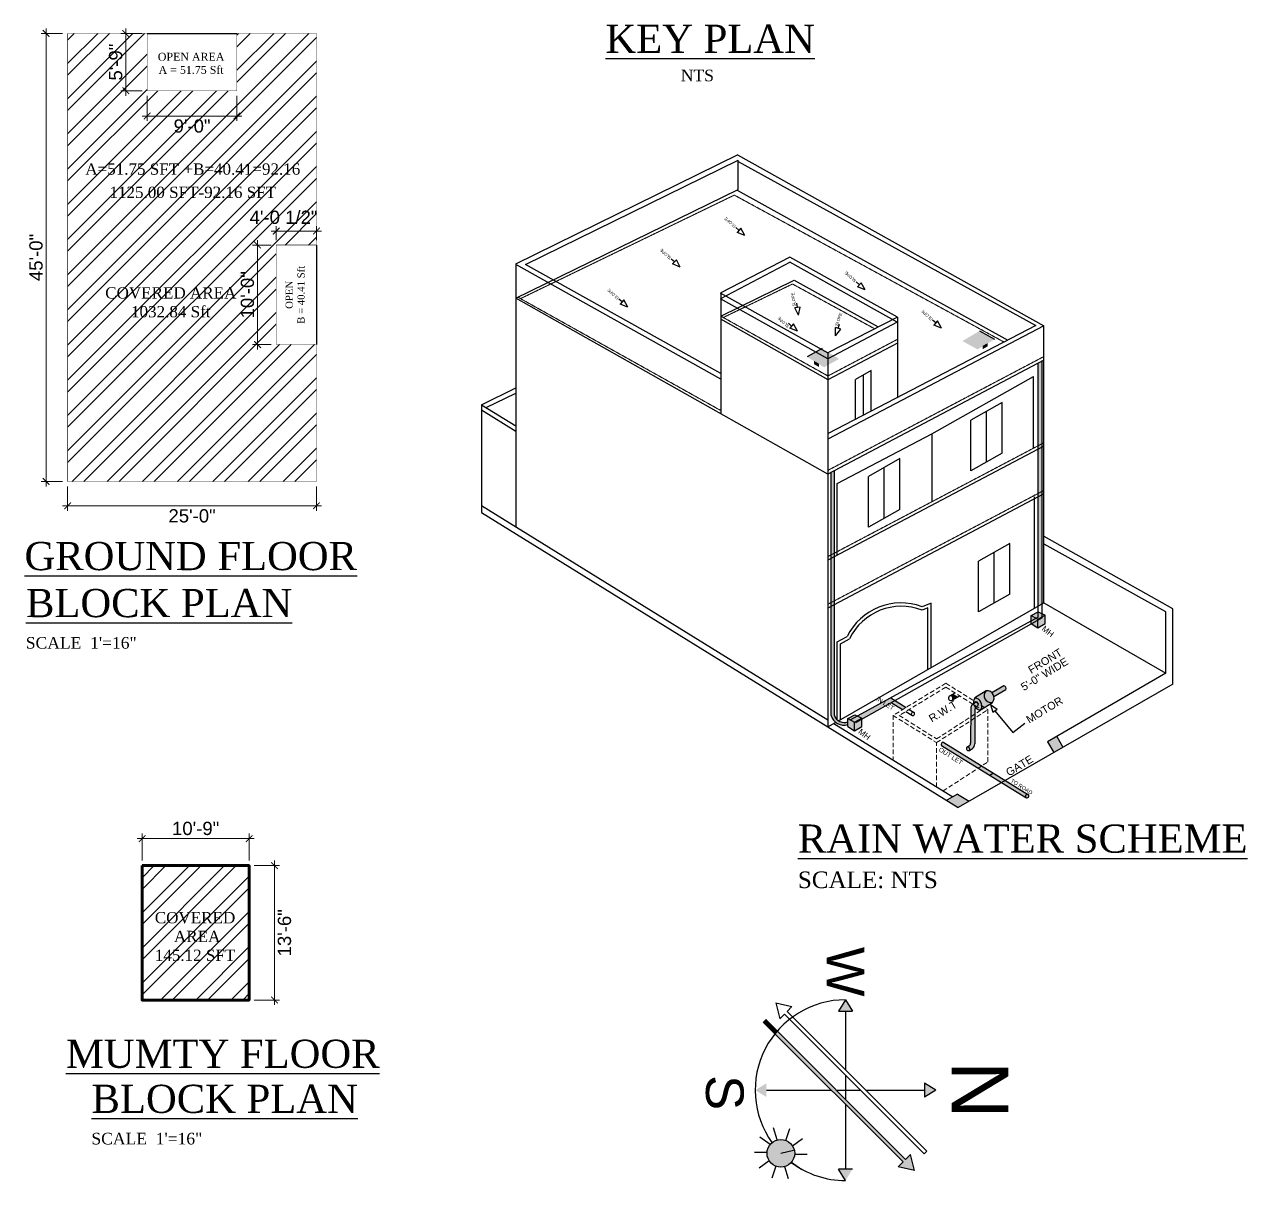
# Model space of a CAD drawing. Header units: inches. Extents: x 15 to 1853, y 20 to 1916.
# Drawn here: x 1116 to 1853, y 682 to 1379 of the extents above; entities that cross this region are included whole.
import ezdxf

# ---------------------------------------------------------------- set-up
doc = ezdxf.new("R2010")
doc.units = ezdxf.units.IN
doc.header["$MEASUREMENT"] = 0
doc.linetypes.add('DASHED2', pattern=[0.375, 0.25, -0.125])
doc.layers.get('DEFPOINTS').update_dxf_attribs({"lineweight": 20})
for name, color, linetype, lineweight in [('DIAMENSION', 6, 'Continuous', 15), ('DOTED..', 2, 'Continuous', 5), ('TEXT', 7, 'Continuous', 25), ('WALL', 1, 'Continuous', 0), ('WALLS', 1, 'Continuous', 60)]:
    doc.layers.add(name, color=color, linetype=linetype, lineweight=lineweight)
doc.layers.add('HACH', color=5, linetype='Continuous')
doc.styles.get("Standard").update_dxf_attribs({"font": 'arial.ttf'})
doc.styles.add('STYLE2', font='arial.ttf', dxfattribs={"height": 8})
doc.styles.add('STYLE5', font='romantic.ttf')
doc.styles.add('YASIR', font='arial.ttf', dxfattribs={"height": 9})
doc.dimstyles.new('Standard$0', dxfattribs={"dimtxt": 10, "dimasz": 9, "dimexe": 6, "dimexo": 6, "dimgap": 3, "dimtad": 0, "dimtih": 1, "dimtoh": 1, "dimdec": 3, "dimlfac": -1, "dimzin": 1, "dimdsep": 46, "dimlunit": 4, "dimtxsty": 'Standard', "dimcen": 0.5, "dimdle": 5, "dimclrd": 256, "dimclre": 256, "dimclrt": 256, "dimadec": 1, "dimazin": 0, "dimtm": 1e-09, "dimtfac": 1, "dimtdec": 3, "dimtofl": 0, "dimtmove": 0, "dimatfit": 3, "dimfxl": 1, "dimfrac": 2, "dimtolj": 1, "dimtzin": 0, "dimlwd": -1, "dimlwe": -1, "dimarcsym": 0})

# ---------------------------------------------------------------- blocks, each defined once
blk = doc.blocks.new('_ARCHTICK')
at = {"color": 0, "linetype": 'ByBlock', "const_width": 0.15}
blk.add_lwpolyline([(-0.5, -0.5), (0.5, 0.5)], dxfattribs=at)
blk = doc.blocks.new('*D125')
at = {"layer": 'DEFPOINTS', "color": 0, "linetype": 'Continuous', "transparency": 16777216}
for p in [(1251.07, 872.03), (1266.3, 872.03), (1251.07, 791.03)]:
    blk.add_point(p, dxfattribs=at)
at = {"layer": 'DIAMENSION', "color": 6, "linetype": 'Continuous', "transparency": 16777216}
for p, q in [((1254.07, 872.03), (1269.3, 872.03)), ((1266.3, 788.03), (1266.3, 875.03)), ((1254.07, 791.03), (1269.3, 791.03))]:
    blk.add_line(p, q, dxfattribs=at)
at = {"layer": 'DIAMENSION', "color": 6, "linetype": 'Continuous', "transparency": 16777216, "xscale": 4, "yscale": 4, "zscale": 4}
for p, rotation in [((1266.3, 872.03), 90), ((1266.3, 791.03), 270)]:
    blk.add_blockref('_ARCHTICK', p, dxfattribs=dict(at, rotation=rotation))
at = {"layer": 'DIAMENSION', "color": 6, "linetype": 'Continuous', "transparency": 16777216, "insert": (1272.38, 831.53), "char_height": 8, "attachment_point": 5, "rotation": 90, "style": 'STYLE2'}
blk.add_mtext('\\A1;13\'-6"', dxfattribs=at)
blk = doc.blocks.new('*D126')
at = {"layer": 'DEFPOINTS', "color": 0, "linetype": 'Continuous', "transparency": 16777216}
for p in [(1251.07, 888.31), (1186.57, 872.03), (1251.07, 872.03)]:
    blk.add_point(p, dxfattribs=at)
at = {"layer": 'DIAMENSION', "color": 6, "linetype": 'Continuous', "transparency": 16777216}
for p, q in [((1183.57, 888.31), (1254.07, 888.31)), ((1186.57, 875.03), (1186.57, 891.31)), ((1251.07, 875.03), (1251.07, 891.31))]:
    blk.add_line(p, q, dxfattribs=at)
at = {"layer": 'DIAMENSION', "color": 6, "linetype": 'Continuous', "transparency": 16777216, "xscale": 4, "yscale": 4, "zscale": 4, "rotation": 180}
blk.add_blockref('_ARCHTICK', (1186.57, 888.31), dxfattribs=at)
at = {"layer": 'DIAMENSION', "color": 6, "linetype": 'Continuous', "transparency": 16777216, "xscale": 4, "yscale": 4, "zscale": 4}
blk.add_blockref('_ARCHTICK', (1251.07, 888.31), dxfattribs=at)
at = {"layer": 'DIAMENSION', "color": 6, "linetype": 'Continuous', "transparency": 16777216, "insert": (1218.82, 894.4), "char_height": 8, "attachment_point": 5, "style": 'STYLE2'}
blk.add_mtext('\\A1;10\'-9"', dxfattribs=at)
blk = doc.blocks.new('*D80')
at = {"layer": 'DEFPOINTS', "color": 0, "linetype": 'Continuous', "transparency": 16777216}
for p in [(1176.71, 1373.6), (1189.66, 1373.6), (1189.66, 1339.1)]:
    blk.add_point(p, dxfattribs=at)
at = {"layer": 'DIAMENSION', "color": 6, "linetype": 'Continuous', "transparency": 16777216}
for p, q in [((1186.66, 1373.6), (1173.71, 1373.6)), ((1176.71, 1336.1), (1176.71, 1376.6)), ((1186.66, 1339.1), (1173.71, 1339.1))]:
    blk.add_line(p, q, dxfattribs=at)
at = {"layer": 'DIAMENSION', "color": 6, "linetype": 'Continuous', "transparency": 16777216, "xscale": 4, "yscale": 4, "zscale": 4}
for p, rotation in [((1176.71, 1373.6), 90), ((1176.71, 1339.1), 270)]:
    blk.add_blockref('_ARCHTICK', p, dxfattribs=dict(at, rotation=rotation))
at = {"layer": 'DIAMENSION', "color": 6, "linetype": 'Continuous', "transparency": 16777216, "insert": (1170.63, 1356.35), "char_height": 8, "attachment_point": 5, "rotation": 90, "style": 'STYLE2'}
blk.add_mtext('\\A1;5\'-9"', dxfattribs=at)
blk = doc.blocks.new('*D81')
at = {"layer": 'DEFPOINTS', "color": 0, "linetype": 'Continuous', "transparency": 16777216}
for p in [(1189.66, 1339.1), (1243.66, 1339.1), (1243.66, 1323.86)]:
    blk.add_point(p, dxfattribs=at)
at = {"layer": 'DIAMENSION', "color": 6, "linetype": 'Continuous', "transparency": 16777216}
for p, q in [((1189.66, 1336.1), (1189.66, 1320.86)), ((1243.66, 1336.1), (1243.66, 1320.86)), ((1186.66, 1323.86), (1246.66, 1323.86))]:
    blk.add_line(p, q, dxfattribs=at)
at = {"layer": 'DIAMENSION', "color": 6, "linetype": 'Continuous', "transparency": 16777216, "xscale": 4, "yscale": 4, "zscale": 4, "rotation": 180}
blk.add_blockref('_ARCHTICK', (1189.66, 1323.86), dxfattribs=at)
at = {"layer": 'DIAMENSION', "color": 6, "linetype": 'Continuous', "transparency": 16777216, "xscale": 4, "yscale": 4, "zscale": 4}
blk.add_blockref('_ARCHTICK', (1243.66, 1323.86), dxfattribs=at)
at = {"layer": 'DIAMENSION', "color": 6, "linetype": 'Continuous', "transparency": 16777216, "insert": (1216.66, 1317.78), "char_height": 8, "attachment_point": 5, "style": 'STYLE2'}
blk.add_mtext('\\A1;9\'-0"', dxfattribs=at)
blk = doc.blocks.new('*D82')
at = {"layer": 'DEFPOINTS', "color": 0, "linetype": 'Continuous', "transparency": 16777216}
for p in [(1141.66, 1373.6), (1128.7, 1103.6), (1141.66, 1103.6)]:
    blk.add_point(p, dxfattribs=at)
at = {"layer": 'DIAMENSION', "color": 6, "linetype": 'Continuous', "transparency": 16777216}
for p, q in [((1138.66, 1373.6), (1125.7, 1373.6)), ((1128.7, 1376.6), (1128.7, 1100.6)), ((1138.66, 1103.6), (1125.7, 1103.6))]:
    blk.add_line(p, q, dxfattribs=at)
at = {"layer": 'DIAMENSION', "color": 6, "linetype": 'Continuous', "transparency": 16777216, "xscale": 4, "yscale": 4, "zscale": 4}
for p, rotation in [((1128.7, 1373.6), 90), ((1128.7, 1103.6), 270)]:
    blk.add_blockref('_ARCHTICK', p, dxfattribs=dict(at, rotation=rotation))
at = {"layer": 'DIAMENSION', "color": 6, "linetype": 'Continuous', "transparency": 16777216, "insert": (1122.62, 1238.6), "char_height": 8, "attachment_point": 5, "rotation": 90, "style": 'STYLE2'}
blk.add_mtext('\\A1;45\'-0"', dxfattribs=at)
blk = doc.blocks.new('*D83')
at = {"layer": 'DEFPOINTS', "color": 0, "linetype": 'Continuous', "transparency": 16777216}
for p in [(1141.66, 1103.6), (1291.66, 1103.6), (1291.66, 1088.92)]:
    blk.add_point(p, dxfattribs=at)
at = {"layer": 'DIAMENSION', "color": 6, "linetype": 'Continuous', "transparency": 16777216}
for p, q in [((1141.66, 1100.6), (1141.66, 1085.92)), ((1291.66, 1100.6), (1291.66, 1085.92)), ((1138.66, 1088.92), (1294.66, 1088.92))]:
    blk.add_line(p, q, dxfattribs=at)
at = {"layer": 'DIAMENSION', "color": 6, "linetype": 'Continuous', "transparency": 16777216, "xscale": 4, "yscale": 4, "zscale": 4, "rotation": 180}
blk.add_blockref('_ARCHTICK', (1141.66, 1088.92), dxfattribs=at)
at = {"layer": 'DIAMENSION', "color": 6, "linetype": 'Continuous', "transparency": 16777216, "xscale": 4, "yscale": 4, "zscale": 4}
blk.add_blockref('_ARCHTICK', (1291.66, 1088.92), dxfattribs=at)
at = {"layer": 'DIAMENSION', "color": 6, "linetype": 'Continuous', "transparency": 16777216, "insert": (1216.66, 1082.83), "char_height": 8, "attachment_point": 5, "style": 'STYLE2'}
blk.add_mtext('\\A1;25\'-0"', dxfattribs=at)
blk = doc.blocks.new('*D84')
at = {"layer": 'DEFPOINTS', "color": 0, "linetype": 'Continuous', "transparency": 16777216}
for p in [(1291.66, 1254.53), (1267.41, 1246.1), (1291.66, 1246.1)]:
    blk.add_point(p, dxfattribs=at)
at = {"layer": 'DIAMENSION', "color": 6, "linetype": 'Continuous', "transparency": 16777216}
for p, q in [((1264.41, 1254.53), (1294.66, 1254.53)), ((1267.41, 1249.1), (1267.41, 1257.53)), ((1291.66, 1249.1), (1291.66, 1257.53))]:
    blk.add_line(p, q, dxfattribs=at)
at = {"layer": 'DIAMENSION', "color": 6, "linetype": 'Continuous', "transparency": 16777216, "xscale": 4, "yscale": 4, "zscale": 4, "rotation": 180}
blk.add_blockref('_ARCHTICK', (1267.41, 1254.53), dxfattribs=at)
at = {"layer": 'DIAMENSION', "color": 6, "linetype": 'Continuous', "transparency": 16777216, "xscale": 4, "yscale": 4, "zscale": 4}
blk.add_blockref('_ARCHTICK', (1291.66, 1254.53), dxfattribs=at)
at = {"layer": 'DIAMENSION', "color": 6, "linetype": 'Continuous', "transparency": 16777216, "insert": (1271.8, 1262.76), "char_height": 8, "attachment_point": 5, "style": 'STYLE2'}
blk.add_mtext('\\A1;4\'-0 1/2"', dxfattribs=at)
blk = doc.blocks.new('*D85')
at = {"layer": 'DEFPOINTS', "color": 0, "linetype": 'Continuous', "transparency": 16777216}
for p in [(1267.41, 1246.1), (1256.14, 1186.1), (1267.41, 1186.1)]:
    blk.add_point(p, dxfattribs=at)
at = {"layer": 'DIAMENSION', "color": 6, "linetype": 'Continuous', "transparency": 16777216}
for p, q in [((1264.41, 1246.1), (1253.14, 1246.1)), ((1256.14, 1249.1), (1256.14, 1183.1)), ((1264.41, 1186.1), (1253.14, 1186.1))]:
    blk.add_line(p, q, dxfattribs=at)
at = {"layer": 'DIAMENSION', "color": 6, "linetype": 'Continuous', "transparency": 16777216, "xscale": 4, "yscale": 4, "zscale": 4}
for p, rotation in [((1256.14, 1246.1), 90), ((1256.14, 1186.1), 270)]:
    blk.add_blockref('_ARCHTICK', p, dxfattribs=dict(at, rotation=rotation))
at = {"layer": 'DIAMENSION', "color": 6, "linetype": 'Continuous', "transparency": 16777216, "insert": (1250.05, 1216.1), "char_height": 8, "attachment_point": 5, "rotation": 90, "style": 'STYLE2'}
blk.add_mtext('\\A1;10\'-0"', dxfattribs=at)

msp = doc.modelspace()

# ---------------------------------------------------------------- hatches: boundary and pattern name
at = {"layer": 'HACH', "linetype": 'Continuous'}
h = msp.add_hatch(dxfattribs=at)
h.set_pattern_fill('ANSI32', color=256, scale=40)
h.set_pattern_definition([(45, (-53986.116, -8185.132), (-10.6066017, 10.6066017), []), (45, (-53979.045, -8185.132), (-10.6066017, 10.6066017), [])])
h.paths.add_polyline_path([(1267.41268, 1246.095055), (1291.66268, 1246.095055), (1291.66268, 1373.595055), (1243.66268, 1373.595055), (1243.66268, 1339.095055), (1189.66268, 1339.095055), (1189.66268, 1373.595055), (1141.66268, 1373.595055), (1141.66268, 1103.595055), (1291.66268, 1103.595055), (1291.66268, 1186.095055), (1267.41268, 1186.095055)])
at = {"layer": 'HACH', "lineweight": -2}
h = msp.add_hatch(color=7, dxfattribs=at)
h.dxf.hatch_style = 1
h.paths.add_polyline_path([(1681.011595, 1188.17896), (1691.28942, 1194.364493), (1700.401682, 1189.344343), (1690.123858, 1183.158809)])
h = msp.add_hatch(color=7, dxfattribs=at)
h.dxf.hatch_style = 1
h.paths.add_polyline_path([(1693.283977, 1185.371166), (1696.266855, 1187.037464), (1696.266855, 1185.062816), (1693.283977, 1183.379433)])
h = msp.add_hatch(color=7, dxfattribs=at)
h.dxf.hatch_style = 1
h.paths.add_polyline_path([(1606.71252, 1177.444653), (1596.434695, 1183.630187), (1587.322432, 1178.610036), (1597.600257, 1172.424503)])
h = msp.add_hatch(color=7, dxfattribs=at)
h.dxf.hatch_style = 1
h.paths.add_polyline_path([(1594.440137, 1174.63686), (1591.457259, 1176.303158), (1591.457259, 1174.32851), (1594.440137, 1172.645126)])
for points in [[(1729.088805, 1176.181563), (1726.568709, 1174.85118), (1726.568709, 1028.342805), (1729.088805, 1029.787709)], [(1601.879693, 1109.026639), (1603.866118, 1110.075292), (1603.866118, 962.458992, 0.4333955762), (1611.948716, 958.722841), (1611.948716, 957.134126, -0.4351123794), (1601.879693, 962.458992)]]:
    msp.add_hatch(color=7, dxfattribs=at).paths.add_polyline_path(points)
h = msp.add_hatch(color=7, dxfattribs=at)
h.dxf.hatch_style = 1
h.paths.add_polyline_path([(1726.421699, 1015.276642), (1730.814452, 1017.895297), (1730.814452, 1022.900144), (1726.421699, 1020.620292)])
h.paths.add_polyline_path([(1730.814452, 1022.900144), (1726.723424, 1024.989969), (1722.501634, 1022.847617), (1726.421699, 1020.620292)])
h.paths.add_polyline_path([(1722.501634, 1018.054657), (1726.421699, 1015.276642), (1726.421699, 1020.620292), (1722.501634, 1022.847617)])
h = msp.add_hatch(color=7, dxfattribs=at)
h.dxf.hatch_style = 1
edge = h.paths.add_edge_path()
edge.add_ellipse((1692.079007, 970.473349), major_axis=(-3.164079, 3.164079), ratio=1, start_angle=9.4276281, end_angle=32.156842276)
edge.add_line((1687.716271, 971.467994), (1689.090445, 970.607917))
edge.add_ellipse((1689.130165, 969.135985), major_axis=(1.041192, 1.041192), ratio=1, start_angle=339.370409737, end_angle=406.545761603, ccw=False)
edge.add_line((1690.471432, 969.743575), (1692.735477, 968.326539))
edge.add_ellipse((1687.965898, 968.330389), major_axis=(3.372603, 3.372603), ratio=1, start_angle=314.953742616, end_angle=399.302753237)
edge = h.paths.add_edge_path()
edge.add_line((1692.735477, 968.326539), (1690.471432, 969.743575))
edge.add_ellipse((1689.130165, 969.135985), major_axis=(-1.041192, 1.041192), ratio=1, start_angle=206.795115523, end_angle=249.370409737, ccw=False)
edge.add_line((1690.528929, 968.675962), (1689.211767, 967.572013))
edge.add_ellipse((1690.898286, 965.83198), major_axis=(1.713485, 1.713485), ratio=0.9999999998, start_angle=89.105246986, end_angle=98.485268196)
edge.add_ellipse((1692.079007, 970.473349), major_axis=(-3.164079, 3.164079), ratio=1, start_angle=90.644570395, end_angle=100.790797073)
edge.add_line((1689.563268, 966.772829), (1690.942711, 965.909454))
edge.add_ellipse((1691.264686, 967.638603), major_axis=(-1.243709, 1.243709), ratio=1, start_angle=124.452069006, end_angle=167.549432367)
edge.add_ellipse((1687.965898, 968.330389), major_axis=(3.372603, 3.372603), ratio=1, start_angle=287.87802105, end_angle=314.953742616)
edge = h.paths.add_edge_path()
edge.add_line((1690.471432, 969.743575), (1689.090445, 970.607917))
edge.add_line((1689.090445, 970.607917), (1687.699639, 969.554693))
edge.add_ellipse((1692.079007, 970.473349), major_axis=(-3.164079, 3.164079), ratio=1, start_angle=56.847095927, end_angle=90.644570392)
edge.add_ellipse((1690.898286, 965.83198), major_axis=(1.713485, 1.713485), ratio=0.9999999998, start_angle=89.105246986, end_angle=98.485268196, ccw=False)
edge.add_line((1689.211767, 967.572013), (1690.528929, 968.675962))
edge.add_ellipse((1689.130165, 969.135985), major_axis=(-1.041192, 1.041192), ratio=1, start_angle=206.795115523, end_angle=249.370409737)
edge = h.paths.add_edge_path()
edge.add_line((1689.090445, 970.607917), (1687.716271, 971.467994))
edge.add_ellipse((1692.079007, 970.473349), major_axis=(-3.164079, 3.164079), ratio=1, start_angle=32.156842278, end_angle=56.847095929)
edge.add_line((1687.699639, 969.554693), (1689.090445, 970.607917))
edge = h.paths.add_edge_path()
edge.add_line((1695.391048, 977.425009), (1688.439383, 973.07641))
edge.add_ellipse((1687.965898, 968.330389), major_axis=(3.372603, 3.372603), ratio=1, start_angle=314.953742616, end_angle=399.302753237, ccw=False)
edge.add_line((1692.735477, 968.326539), (1694.204625, 967.407018))
edge.add_line((1694.204625, 967.407018), (1699.035459, 970.438414))
edge.add_ellipse((1698.204087, 974.448559), major_axis=(2.895898, 2.895898), ratio=1, start_angle=88.383230517, end_angle=236.712483397, ccw=False)
edge = h.paths.add_edge_path()
edge.add_ellipse((1687.965898, 968.330389), major_axis=(3.372603, 3.372603), ratio=1, start_angle=287.87802105, end_angle=314.953742616, ccw=False)
edge.add_line((1692.211006, 966.156003), (1694.204625, 967.407018))
edge.add_line((1694.204625, 967.407018), (1692.735477, 968.326539))
edge = h.paths.add_edge_path()
edge.add_ellipse((1698.204087, 974.448559), major_axis=(-2.895898, 2.895898), ratio=1, start_angle=-1.616769483, end_angle=146.712483397)
edge.add_ellipse((1695.789401, 973.188989), major_axis=(3.008534, 3.008534), ratio=1, start_angle=274.723436966, end_angle=410.372276948)
edge = h.paths.add_edge_path()
edge.add_ellipse((1705.469619, 978.723387), major_axis=(-1.276555, 1.276555), ratio=1, start_angle=202.64626119, end_angle=301.010257815)
edge.add_line((1705.906053, 980.475161), (1698.768461, 976.226711))
edge.add_ellipse((1695.789401, 973.188989), major_axis=(3.008534, 3.008534), ratio=1, start_angle=323.097917301, end_angle=360.558601703, ccw=False)
edge.add_line((1700.001686, 973.788329), (1707.139278, 978.03678))
h = msp.add_hatch(color=7, dxfattribs=at)
h.paths.add_polyline_path([(1620.261534, 960.332725), (1620.261534, 960.829744), (1617.76866, 962.103182), (1637.836802, 973.109907), (1647.072444, 967.395806), (1644.882482, 966.066878), (1638.027975, 970.307769)])
h.paths.add_polyline_path([(1641.207344, 963.082381), (1627.75123, 971.58685), (1629.938094, 975.046993), (1643.394207, 966.542524)], flags=9)
h = msp.add_hatch(color=7, dxfattribs=at)
h.dxf.hatch_style = 1
edge = h.paths.add_edge_path()
edge.add_line((1678.364778, 973.781818), (1675.573787, 975.528663))
edge.add_line((1675.573787, 975.528663), (1673.126763, 974.139496))
edge.add_ellipse((1673.828217, 972.844137), major_axis=(1.041632, 1.041632), ratio=1, start_angle=266.426321206, end_angle=433.43614425, ccw=False)
edge.add_line((1674.802896, 971.739603), (1678.364778, 973.781818))
h = msp.add_hatch(color=7, dxfattribs=at)
h.dxf.hatch_style = 1
edge = h.paths.add_edge_path()
edge.add_line((1687.699639, 969.554693), (1686.750453, 968.835898))
edge.add_ellipse((1688.326769, 967.140387), major_axis=(-1.636998, 1.636998), ratio=0.9999999996, start_angle=-2.086407288, end_angle=4.401559083)
edge.add_line((1686.568965, 968.646924), (1688.892946, 967.192375))
edge.add_ellipse((1690.898286, 965.83198), major_axis=(1.713485, 1.713485), ratio=0.9999999999, start_angle=98.48526819, end_angle=100.84756951, ccw=False)
edge.add_ellipse((1692.079007, 970.473349), major_axis=(-3.164079, 3.164079), ratio=1, start_angle=56.847095927, end_angle=90.644570392, ccw=False)
edge = h.paths.add_edge_path()
edge.add_line((1688.892946, 967.192375), (1686.568965, 968.646924))
edge.add_ellipse((1688.326769, 967.140387), major_axis=(1.636998, 1.636998), ratio=1, start_angle=94.401559083, end_angle=136.948634846)
edge.add_line((1686.013042, 967.061667), (1686.000694, 962.710524))
edge.add_line((1686.000694, 962.710524), (1688.47179, 964.310046))
edge.add_line((1688.47179, 964.310046), (1688.475769, 965.77305))
edge.add_ellipse((1690.898286, 965.83198), major_axis=(-1.713485, 1.713485), ratio=1, start_angle=10.847569517, end_angle=46.393499038, ccw=False)
h.paths.add_polyline_path([(1688.47179, 964.310046), (1686.000694, 962.710524), (1685.991066, 959.31824), (1688.462564, 960.918022)])
edge = h.paths.add_edge_path()
edge.add_line((1688.462564, 960.918022), (1685.991066, 959.31824))
edge.add_line((1685.991066, 959.31824), (1685.95288, 945.863451))
edge.add_ellipse((1684.131007, 945.807135), major_axis=(-1.288875, 1.288875), ratio=1, start_angle=173.081822775, end_angle=226.770479176, ccw=False)
edge.add_line((1685.25525, 944.372398), (1683.701691, 943.366791))
edge.add_ellipse((1684.098995, 942.106729), major_axis=(0.93424, 0.93424), ratio=1, start_angle=288.219899947, end_angle=422.500348932, ccw=False)
edge.add_line((1685.278499, 941.511432), (1686.980018, 942.612812))
edge.add_ellipse((1684.576477, 945.615312), major_axis=(-2.71956, 2.71956), ratio=1, start_angle=173.677731775, end_angle=223.199402458)
edge.add_line((1688.420617, 945.494465), (1688.462564, 960.918022))
edge = h.paths.add_edge_path()
edge.add_ellipse((1684.65357, 942.578044), major_axis=(0.874127, 0.874127), ratio=1, start_angle=95.354133662, end_angle=255.366115221)
edge.add_ellipse((1684.098995, 942.106729), major_axis=(0.93424, 0.93424), ratio=1, start_angle=288.219899946, end_angle=422.500348937)
h = msp.add_hatch(color=7, dxfattribs=at)
h.dxf.hatch_style = 1
edge = h.paths.add_edge_path()
edge.add_line((1689.090445, 970.607917), (1690.471432, 969.743575))
edge.add_ellipse((1689.130165, 969.135985), major_axis=(1.041192, 1.041192), ratio=1, start_angle=339.370409736, end_angle=406.545761602)
h = msp.add_hatch(color=7, dxfattribs=at)
h.dxf.hatch_style = 1
h.paths.add_polyline_path([(1615.868781, 953.206242), (1620.261534, 955.824897), (1620.261534, 960.829744), (1615.868781, 958.549892)])
h.paths.add_polyline_path([(1620.261534, 960.829744), (1616.170506, 962.919569), (1611.948716, 960.777217), (1615.868781, 958.549892)])
h.paths.add_polyline_path([(1611.948716, 955.984257), (1615.868781, 953.206242), (1615.868781, 958.549892), (1611.948716, 960.777217)])
h = msp.add_hatch(color=7, dxfattribs=at)
h.dxf.hatch_style = 1
edge = h.paths.add_edge_path()
edge.add_ellipse((1669.367061, 945.161164), major_axis=(0.844518, 0.844518), ratio=1, start_angle=26.643671629, end_angle=172.938031991)
edge.add_line((1668.425122, 944.42688), (1687.854769, 932.433095))
edge.add_line((1687.854769, 932.433095), (1689.975268, 933.805677))
edge.add_line((1689.975268, 933.805677), (1669.743186, 946.294721))
h.paths.add_polyline_path([(1692.652875, 932.152819), (1689.975268, 933.805677), (1687.854769, 932.433095), (1690.532368, 930.780231)])
h.paths.add_polyline_path([(1697.828581, 926.276329), (1700.068404, 927.575294), (1692.652875, 932.152819), (1690.532368, 930.780231)])
edge = h.paths.add_edge_path()
edge.add_ellipse((1720.163703, 913.790607), major_axis=(-0.830572, 0.830572), ratio=1, start_angle=-75.501302364, end_angle=83.862311248, ccw=False)
edge.add_line((1720.759884, 914.802668), (1700.068404, 927.575294))
edge.add_line((1700.068404, 927.575294), (1697.828581, 926.276329))
edge.add_line((1697.828581, 926.276329), (1719.249089, 913.053599))
edge = h.paths.add_edge_path()
edge.add_line((1719.249089, 913.053599), (1719.293575, 913.026138))
edge.add_ellipse((1719.883102, 914.03295), major_axis=(0.824989, 0.824989), ratio=1, start_angle=194.649364619, end_angle=356.279603031)
edge.add_ellipse((1720.163703, 913.790607), major_axis=(0.830572, 0.830572), ratio=1, start_angle=14.498697665, end_angle=173.862311249)
at = {"layer": 'HACH', "linetype": 'Continuous'}
for points in [[(1732.352602, 946.647645), (1737.875677, 949.850702), (1741.588928, 943.384127), (1736.052214, 940.204823)], [(1685.02077, 910.901434), (1678.460841, 907.134577), (1671.570518, 911.397626), (1678.09915, 915.183847)]]:
    msp.add_hatch(color=256, dxfattribs=at).paths.add_polyline_path(points)
h = msp.add_hatch(dxfattribs=at)
h.set_pattern_fill('ANSI32', color=256, scale=40)
h.set_pattern_definition([(45, (-45583, -8166.515), (-10.6066017, 10.6066017), []), (45, (-45575.929, -8166.515), (-10.6066017, 10.6066017), [])])
h.paths.add_polyline_path([(1251.071371, 791.031823), (1251.071371, 872.031823), (1186.571371, 872.031823), (1186.571371, 791.031823)])
h.paths.add_polyline_path([(1192.524473, 810.536379), (1243.896663, 810.536379), (1243.896663, 847.979969), (1192.524473, 847.979969)], flags=24)
at = {"layer": 'HACH'}
h = msp.add_hatch(color=256, dxfattribs=at)
h.paths.add_polyline_path([(1658.180481, 740.832494), (1665.005779, 736.691867), (1658.180481, 732.55124)])
h.paths.add_polyline_path([(1614.673697, 689.044456), (1610.53307, 682.219158), (1606.392443, 689.044456)])
h.paths.add_polyline_path([(1562.88566, 740.832494), (1562.88566, 732.55124), (1556.060361, 736.691867)])
h.paths.add_polyline_path([(1614.673697, 784.339277), (1606.392443, 784.339277), (1610.53307, 791.164576)])
for points in [[(1567.974737, 770.692812), (1561.027182, 777.640367), (1562.553078, 779.166264), (1569.360745, 772.358597, 0.009946299)], [(1567.974737, 770.692812, -0.009946299), (1569.360745, 772.358597), (1646.730102, 694.98924), (1649.626986, 697.886124), (1651.999923, 688.193523), (1642.307322, 690.56646), (1645.204206, 693.463343)], [(1563.203876, 698.631061, -1), (1579.883416, 698.671116, -1)]]:
    msp.add_hatch(color=256, dxfattribs=at).paths.add_polyline_path(points)

# ---------------------------------------------------------------- linework, layer by layer
at = {"layer": 'DOTED..', "color": 7, "linetype": 'DASHED2'}
for p, q in [((1414.983101, 1213.968154), (1543.49973, 1276.185138)), ((1543.49973, 1276.185138), (1706.101894, 1187.587439)), ((1536.851911, 1202.406083), (1578.571476, 1222.603201)), ((1578.571476, 1222.603201), (1628.076942, 1195.628957)), ((1535.292597, 1146.380453), (1413.054768, 1214.665069)), ((1599.982609, 1167.139951), (1535.292597, 1203.277149)), ((1641.79227, 1189.245306), (1599.919544, 1167.175541)), ((1730.152918, 1178.920299), (1599.919544, 1110.278484)), ((1730.152918, 1126.980333), (1599.919544, 1058.338519)), ((1730.152918, 1098.226052), (1599.919544, 1029.584237))]:
    msp.add_line(p, q, dxfattribs=at)
at = {"layer": 'DOTED..', "color": 7, "linetype": 'DASHED2', "ltscale": 11}
for p, q in [((1671.012005, 981.922977), (1639.143315, 962.584197)), ((1671.012005, 981.922977), (1696.382012, 966.044219)), ((1670.99578, 979.573696), (1642.957552, 962.559344)), ((1670.99578, 979.573696), (1692.663146, 966.012374)), ((1665.400159, 946.178902), (1696.382012, 966.044219)), ((1665.400159, 948.416967), (1692.663146, 966.012374)), ((1696.382012, 934.566661), (1696.382012, 966.044219)), ((1639.143315, 962.584197), (1665.400159, 946.178902)), ((1639.143315, 962.584197), (1639.143315, 935.713118)), ((1642.957552, 962.559344), (1665.400159, 948.416967)), ((1665.400159, 919.467982), (1665.400159, 946.178902)), ((1669.314584, 917.046123), (1696.382012, 934.566661))]:
    msp.add_line(p, q, dxfattribs=at)
at = {"layer": 'HACH', "linetype": 'Continuous'}
for p, q in [((1189.66268, 1373.595055), (1243.66268, 1373.595055)), ((1291.66268, 1246.095055), (1291.66268, 1186.095055))]:
    msp.add_line(p, q, dxfattribs=at)
at = {"layer": 'HACH', "color": 7, "lineweight": -2}
for p, q in [((1411.898984, 1234.696428), (1545.868949, 1300.703696)), ((1545.44921, 1300.49689), (1730.152918, 1197.486125)), ((1417.606412, 1234.317718), (1545.868949, 1297.318467)), ((1545.868949, 1279.479338), (1545.868949, 1297.318467)), ((1545.868949, 1296.473349), (1725.26235, 1197.516374)), ((1411.898984, 1214.101038), (1545.868949, 1279.479338)), ((1545.18531, 1279.145717), (1708.407396, 1188.782149)), ((1546.318969, 1254.96743), (1544.386253, 1256.72057)), ((1547.451301, 1256.215748), (1545.186636, 1253.719112)), ((1549.802717, 1251.807368), (1545.186636, 1253.719112)), ((1549.802717, 1251.807368), (1547.451301, 1256.215748)), ((1576.977495, 1238.81885), (1535.292597, 1217.217766)), ((1641.79227, 1202.668093), (1576.975866, 1238.819759)), ((1411.898984, 1234.696428), (1411.898984, 1076.30942)), ((1535.292597, 1165.316846), (1411.898984, 1234.396541)), ((1535.292597, 1168.677673), (1417.606412, 1234.317718)), ((1507.454961, 1235.914838), (1505.522245, 1237.667979)), ((1508.587293, 1237.163157), (1506.322628, 1234.66652)), ((1510.938709, 1232.754777), (1506.322628, 1234.66652)), ((1510.938709, 1232.754777), (1508.587293, 1237.163157)), ((1577.088752, 1235.72657), (1535.229532, 1213.757874)), ((1641.728943, 1199.538921), (1577.03893, 1235.754461)), ((1535.292597, 1203.277149), (1579.550182, 1224.875166)), ((1579.550182, 1224.875166), (1630.298072, 1196.779946)), ((1618.868843, 1222.159216), (1616.936128, 1223.912356)), ((1599.982346, 1181.002088), (1535.22927, 1217.118433)), ((1535.292597, 1217.217766), (1535.292597, 1144.463999)), ((1620.001176, 1223.407534), (1617.736511, 1220.910898)), ((1622.352592, 1218.999154), (1617.736511, 1220.910898)), ((1622.352592, 1218.999154), (1620.001176, 1223.407534)), ((1599.919544, 1107.991857), (1411.898984, 1214.101038)), ((1475.830529, 1211.767712), (1473.897813, 1213.520852)), ((1476.962861, 1213.01603), (1474.698196, 1210.519394)), ((1479.314277, 1208.60765), (1474.698196, 1210.519394)), ((1479.314277, 1208.60765), (1476.962861, 1213.01603)), ((1599.919282, 1177.542196), (1535.22927, 1213.757736)), ((1581.577027, 1208.430387), (1581.244421, 1211.018488)), ((1583.24865, 1208.645214), (1579.905403, 1208.215561)), ((1582.176554, 1203.765298), (1579.905403, 1208.215561)), ((1582.176554, 1203.765298), (1583.24865, 1208.645214)), ((1641.79227, 1202.668093), (1599.919282, 1181.037678)), ((1641.79227, 1202.668093), (1641.79227, 1154.262239)), ((1599.982609, 1164.853324), (1535.292597, 1201.361056)), ((1577.999054, 1197.273652), (1576.066338, 1199.026792)), ((1579.131387, 1198.52197), (1576.866721, 1196.025333)), ((1581.482803, 1194.11359), (1576.866721, 1196.025333)), ((1581.482803, 1194.11359), (1579.131387, 1198.52197)), ((1641.715437, 1199.546482), (1599.856217, 1177.577786)), ((1730.152918, 1197.486125), (1599.919544, 1129.136611)), ((1725.26235, 1197.516374), (1599.982609, 1132.596503)), ((1607.655114, 1195.290475), (1604.472279, 1196.400188)), ((1604.515229, 1191.404076), (1604.472279, 1196.400188)), ((1604.515229, 1191.404076), (1607.655114, 1195.290475)), ((1606.063697, 1195.845331), (1606.922756, 1198.309252)), ((1664.920073, 1199.131438), (1662.987357, 1200.884578)), ((1666.052406, 1200.379756), (1663.78774, 1197.88312)), ((1668.403822, 1195.971376), (1663.78774, 1197.88312)), ((1668.403822, 1195.971376), (1666.052406, 1200.379756)), ((1691.28942, 1194.364493), (1700.401682, 1189.344343)), ((1730.152918, 1030.397821), (1730.152918, 1197.486125)), ((1641.79227, 1186.993932), (1599.919544, 1164.888914)), ((1596.434695, 1183.630187), (1587.322432, 1178.610036)), ((1599.919544, 1181.037814), (1599.919544, 955.728158)), ((1730.152918, 1176.743318), (1599.919544, 1107.991857)), ((1726.568709, 1021.776481), (1726.568709, 1174.85118)), ((1729.088805, 1021.434253), (1729.088805, 1176.181563)), ((1625.99986, 1170.418877), (1616.552317, 1165.084086)), ((1616.552317, 1141.182914), (1616.552317, 1165.084086)), ((1616.552317, 1141.182914), (1616.552317, 1165.084086)), ((1621.276089, 1143.630769), (1621.276089, 1167.751481)), ((1621.276089, 1143.630769), (1621.276089, 1166.694766)), ((1625.99986, 1146.078624), (1625.99986, 1170.418877)), ((1625.99986, 1146.078624), (1625.99986, 1169.362161)), ((1662.632829, 1132.222965), (1723.889321, 1166.950081)), ((1723.889321, 1123.678993), (1723.889321, 1166.950081)), ((1391.131642, 1149.868165), (1411.898984, 1160.100275)), ((1616.552317, 1141.182914), (1616.552317, 1164.027371)), ((1616.552317, 1141.182914), (1616.552317, 1164.027371)), ((1393.998708, 1148.094309), (1411.898984, 1156.886672)), ((1704.940877, 1151.160561), (1686.045791, 1140.49098)), ((1704.940877, 1120.593928), (1704.940877, 1151.160561)), ((1391.131642, 1149.868165), (1411.898984, 1137.019389)), ((1391.131642, 1149.868165), (1391.131642, 1084.905448)), ((1391.131642, 1146.710791), (1411.898984, 1133.862016)), ((1695.493334, 1115.259137), (1695.493334, 1145.82577)), ((1686.045791, 1109.924346), (1686.045791, 1140.49098)), ((1599.982609, 1132.596503), (1599.919544, 1132.631678)), ((1605.463901, 1102.402429), (1662.632829, 1132.222965)), ((1662.632829, 1132.222965), (1662.632829, 1091.39267)), ((1730.152918, 1124.803352), (1599.919544, 1056.051891)), ((1704.940877, 1120.593928), (1686.045791, 1109.924346)), ((1643.192514, 1117.345901), (1624.297428, 1106.676319)), ((1643.192514, 1086.779267), (1643.192514, 1117.345901)), ((1601.879693, 962.458992), (1601.879693, 1109.026639)), ((1603.866118, 962.458992), (1603.866118, 1110.075292)), ((1624.297428, 1076.109686), (1624.297428, 1106.676319)), ((1633.744971, 1081.444477), (1633.744971, 1112.01111)), ((1605.463901, 1059.037062), (1605.463901, 1102.402429)), ((1730.152918, 1096.049071), (1599.919544, 1027.29761)), ((1667.704135, 1092.540184), (1667.704135, 1092.548202)), ((1724.432566, 1027.118042), (1724.432566, 1094.394013)), ((1391.131642, 1089.158196), (1599.919544, 959.980906)), ((1391.131642, 1084.905448), (1678.460841, 907.134577)), ((1643.192514, 1086.779267), (1624.297428, 1076.109686)), ((1807.859222, 1026.756502), (1730.3549, 1070.341519)), ((1709.483421, 1066.276535), (1690.588335, 1055.606954)), ((1709.483421, 1035.709902), (1709.483421, 1066.276535)), ((1803.659304, 1024.957571), (1730.3549, 1065.755202)), ((1601.879693, 1057.107267), (1599.919544, 1056.051891)), ((1690.588335, 1025.040321), (1690.588335, 1055.606954)), ((1700.035878, 1030.375111), (1700.035878, 1060.941745)), ((1709.483421, 1035.709902), (1690.588335, 1025.040321)), ((1606.21728, 959.338982), (1730.152918, 1030.397821)), ((1662.205557, 1030.266163), (1656.642953, 1028.090971)), ((1660.205557, 1027.336613), (1656.651719, 1025.946925)), ((1660.205557, 990.293309), (1660.205557, 1027.336613)), ((1662.205557, 991.440015), (1662.205557, 1030.266163)), ((1722.501634, 1022.847617), (1726.723424, 1024.989969)), ((1726.723424, 1024.989969), (1730.814452, 1022.900144)), ((1730.152918, 1030.397821), (1803.659304, 988.001319)), ((1803.659304, 988.001319), (1803.659304, 1024.957571)), ((1807.859222, 981.30737), (1807.859222, 1026.756502)), ((1726.568709, 1021.776481), (1613.619858, 959.827698)), ((1729.088805, 1021.434253), (1616.441843, 958.188144)), ((1722.501634, 1022.847617), (1726.421699, 1020.620292)), ((1722.501634, 1018.054657), (1722.501634, 1022.847617)), ((1722.501634, 1018.054657), (1726.421699, 1015.276642)), ((1726.421699, 1020.620292), (1730.814452, 1022.900144)), ((1726.421699, 1015.276642), (1726.421699, 1020.620292)), ((1726.421699, 1015.276642), (1730.814452, 1017.895297)), ((1730.814452, 1017.895297), (1730.814452, 1022.900144)), ((1605.463901, 1006.831088), (1611.457295, 1010.129819)), ((1605.463901, 959.946343), (1605.463901, 1006.831088)), ((1607.463901, 1005.648954), (1612.979281, 1008.684589)), ((1607.463901, 959.946343), (1607.463901, 1005.648954)), ((1803.659304, 988.001319), (1732.352602, 946.647645)), ((1807.859222, 981.438004), (1678.460841, 907.134577)), ((1705.906053, 980.475161), (1698.768461, 976.226711)), ((1637.836802, 973.109907), (1647.072444, 967.395806)), ((1673.075462, 974.110373), (1676.56217, 976.089765)), ((1674.801517, 971.738812), (1679.3485, 974.345838)), ((1695.391048, 977.425009), (1688.439383, 973.07641)), ((1707.139278, 978.03678), (1700.001686, 973.788329)), ((1638.027975, 970.307769), (1644.882482, 966.066878)), ((1648.981364, 966.214755), (1651.894001, 964.412704)), ((1686.013042, 967.061666), (1685.95288, 945.863449)), ((1689.090445, 970.607917), (1686.750453, 968.835898)), ((1688.475769, 965.773049), (1688.420617, 945.494465)), ((1690.528929, 968.675962), (1689.211767, 967.572013)), ((1692.211006, 966.156003), (1699.035459, 970.438414)), ((1697.84831, 969.233662), (1699.227118, 964.431386)), ((1697.84831, 969.233662), (1701.963291, 966.399954)), ((1699.227118, 964.431386), (1701.963291, 966.399954)), ((1599.919544, 955.728158), (1604.55834, 958.387824)), ((1611.948716, 960.777217), (1616.170506, 962.919569)), ((1611.948716, 960.777217), (1615.868781, 958.549892)), ((1611.948716, 955.984257), (1611.948716, 960.777217)), ((1615.868781, 958.549892), (1620.261534, 960.829744)), ((1615.868781, 953.206242), (1615.868781, 958.549892)), ((1616.170506, 962.919569), (1620.261534, 960.829744)), ((1620.261534, 955.824897), (1620.261534, 960.829744)), ((1646.791402, 964.885827), (1650.423682, 962.638532)), ((1700.595205, 965.41567), (1711.388495, 952.367868)), ((1603.487125, 957.77364), (1675.11849, 913.45524)), ((1611.948716, 955.984257), (1615.868781, 953.206242)), ((1615.868781, 953.206242), (1620.261534, 955.824897)), ((1711.388495, 952.367868), (1718.687659, 957.816074)), ((1668.425123, 944.42688), (1719.293575, 913.026138)), ((1669.743186, 946.294721), (1720.759884, 914.802668)), ((1683.701691, 943.366791), (1685.255249, 944.372397)), ((1732.352602, 946.647645), (1736.052214, 940.204823)), ((1737.889316, 949.826949), (1741.588928, 943.384127)), ((1685.278499, 941.511432), (1686.980018, 942.612812)), ((1699.776545, 927.755456), (1697.536723, 926.456491)), ((1678.09915, 915.183847), (1671.570518, 911.397626)), ((1678.09915, 915.183847), (1685.02077, 910.901434))]:
    msp.add_line(p, q, dxfattribs=at)
at = {"layer": 'HACH'}
for p, q in [((1568.479981, 789.395637), (1578.172582, 787.0227)), ((1568.479981, 789.395637), (1570.852918, 779.703036)), ((1610.53307, 791.164576), (1606.392443, 784.339277)), ((1610.53307, 791.164576), (1614.673697, 784.339277)), ((1570.852918, 779.703036), (1573.749801, 782.59992)), ((1573.749801, 782.59992), (1657.979319, 698.370402)), ((1575.275698, 784.125816), (1578.172582, 787.0227)), ((1575.275698, 784.125816), (1659.505216, 699.896299)), ((1606.392443, 784.339277), (1614.673697, 784.339277)), ((1610.53307, 784.339277), (1610.53307, 748.868444)), ((1645.204206, 693.463343), (1560.974688, 777.692861)), ((1561.087468, 777.700653), (1562.613364, 779.226549)), ((1646.730102, 694.98924), (1562.500585, 779.218758)), ((1610.53307, 745.816651), (1610.53307, 731.186272)), ((1665.005779, 736.691867), (1658.180481, 740.832494)), ((1658.180481, 740.832494), (1658.180481, 732.55124)), ((1562.88566, 736.691867), (1601.975682, 736.691867)), ((1605.027475, 736.691867), (1619.657854, 736.691867)), ((1622.709648, 736.691867), (1658.180481, 736.691867)), ((1665.005779, 736.691867), (1658.180481, 732.55124)), ((1610.53307, 728.134479), (1610.53307, 689.044456)), ((1565.079373, 703.920371), (1558.968195, 708.360402)), ((1569.411146, 706.713632), (1567.076884, 713.897753)), ((1574.557461, 706.427275), (1576.891724, 713.611396)), ((1571.477468, 698.719035), (1579.257464, 700.50821)), ((1578.552602, 703.170679), (1584.66378, 707.61071)), ((1563.216732, 699.114423), (1555.662901, 699.114423)), ((1564.53469, 694.131497), (1558.423512, 689.691466)), ((1578.007919, 693.381805), (1584.119097, 688.941775)), ((1579.870559, 698.187753), (1587.424391, 698.187753)), ((1645.204206, 693.463343), (1642.307322, 690.56646)), ((1649.626986, 697.886124), (1646.730102, 694.98924)), ((1651.999923, 688.193523), (1649.626986, 697.886124)), ((1659.505216, 699.896299), (1657.979319, 698.370402)), ((1568.52983, 690.874901), (1566.195568, 683.690781)), ((1573.676146, 690.588545), (1576.010408, 683.404424)), ((1610.53307, 682.219158), (1606.392443, 689.044456)), ((1614.673697, 689.044456), (1606.392443, 689.044456)), ((1651.999923, 688.193523), (1642.307322, 690.56646))]:
    msp.add_line(p, q, dxfattribs=at)
msp.add_circle((1571.543646, 698.651088), 8.339794, dxfattribs=at)
at = {"layer": 'HACH', "color": 7, "lineweight": -2}
for centre, radius, start, end in [((1644.04182, 993.973848), 36.369859, 69.728329101, 153.626990129), ((1644.04182, 993.973848), 34.369859, 68.476161157, 154.658483988), ((1705.469619, 978.723387), 1.805322, 337.646261188, 76.010257816), ((1674.068366, 973.019119), 1.475362, 132.298246926, 299.8588051), ((1673.828217, 972.844137), 1.47309, 311.426321207, 120.73073082), ((1698.204087, 974.448559), 4.095418, 133.383230518, 281.712483395), ((1695.789401, 973.188989), 4.25471, 319.723436964, 95.372276947), ((1688.326769, 967.140387), 2.315065, 132.913595525, 181.948642612), ((1692.079007, 970.473349), 4.474683, 144.4276281, 240.125374266), ((1687.965898, 968.330389), 4.769581, 332.878021048, 84.302753236), ((1690.898286, 965.83198), 2.423234, 134.105239664, 181.393516577), ((1689.130165, 969.135985), 1.472468, 341.795115521, 91.545761601), ((1691.264686, 967.638603), 1.75887, 216.464102335, 302.549432366), ((1609.394453, 964.48657), 7.783489, 195.09957619, 289.157393543), ((1609.657771, 964.377544), 6.101155, 198.328045769, 292.054826567), ((1651.29782, 963.400642), 1.174606, 59.498697667, 218.86975726), ((1651.017219, 963.642985), 1.16671, 237.088851893, 41.279603029), ((1669.367061, 945.161164), 1.194329, 71.643669109, 217.93803354), ((1684.131007, 945.807135), 1.822744, 308.081810098, 1.77044538), ((1684.576477, 945.615312), 3.846039, 308.677731776, 358.199397939), ((1684.65357, 942.578044), 1.236202, 140.354133662, 300.366115222), ((1684.098995, 942.106729), 1.321214, 333.219899946, 107.500348937), ((1720.163703, 913.790607), 1.174606, 59.498697667, 218.86975726), ((1719.883102, 914.03295), 1.16671, 237.088851893, 41.279603029)]:
    msp.add_arc(centre, radius, start, end, dxfattribs=at)
at = {"layer": 'HACH'}
for start, end in [(90, 215.513826695), (233.075021685, 270)]:
    msp.add_arc((1610.53307, 736.691867), 54.472709, start, end, dxfattribs=at)
at = {"layer": 'WALL', "ltscale": 4, "const_width": 0.25}
msp.add_lwpolyline([(1141.66268, 1373.595055), (1141.66268, 1103.595055), (1291.66268, 1103.595055), (1291.66268, 1186.095055), (1267.41268, 1186.095055), (1267.41268, 1246.095055), (1291.66268, 1246.095055), (1291.66268, 1373.595055), (1243.66268, 1373.595055), (1243.66268, 1339.095055), (1189.66268, 1339.095055), (1189.66268, 1373.595055), (1141.66268, 1373.595055)], dxfattribs=at)
at = {"layer": 'WALLS', "linetype": 'Continuous'}
msp.add_lwpolyline([(1186.571371, 872.031823), (1251.071371, 872.031823), (1251.071371, 791.031823), (1186.571371, 791.031823)], close=True, dxfattribs=at)

# ---------------------------------------------------------------- texts
at = {"layer": 'TEXT', "linetype": 'Continuous', "style": 'STYLE5'}
for s, p in [('%%UKEY PLAN', (1465.831406, 1361.904661)), ('%%UGROUND FLOOR', (1115.642775, 1050.125932)), ('%%UBLOCK PLAN', (1116.552167, 1021.792598)), ('%%UMUMTY FLOOR', (1140.657013, 750.135561)), ('%%UBLOCK PLAN', (1156.086165, 722.969406))]:
    msp.add_text(s, height=17, dxfattribs=at).set_placement(p)
at = {"layer": 'TEXT', "style": 'STYLE5'}
for s, p in [('NTS', (1511.238119, 1344.79273)), ('SCALE  1\'=16"', (1116.462065, 1002.804081)), ('SCALE  1\'=16"', (1155.996063, 703.980888))]:
    msp.add_text(s, height=7, dxfattribs=at).set_placement(p)
at = {"layer": 'TEXT', "color": 7, "linetype": 'Continuous'}
for s, height, rotation, p in [('SLOPE', 1.7846096, 136.951267741, (1544.612121, 1257.49996)), ('SLOPE', 1.7846096, 136.951267741, (1505.748113, 1238.447368)), ('SLOPE', 1.7846096, 136.951267741, (1617.161996, 1224.691746)), ('SLOPE', 1.7846096, 136.951267741, (1474.123681, 1214.300242)), ('SLOPE', 1.7846096, 96.485157988, (1580.547593, 1209.232797)), ('SLOPE', 1.7846096, 136.951267741, (1576.743609, 1197.370247)), ('SLOPE', 1.7846096, 69.940631551, (1605.75263, 1197.075072)), ('SLOPE', 1.7846096, 136.951267741, (1663.213225, 1201.663967)), ('MH', 3.4855551, 321.578578162, (1728.436339, 1014.207582)), ('FRONT', 4.6863143, 31.27028159, (1722.387442, 987.512386)), ('5\'-0" WIDE', 4.6863143, 31.27028159, (1717.989801, 977.174026)), ('IN LET', 2.7288552, 327.706489808, (1628.692398, 971.799063)), ('MOTOR', 4.6863143, 31.27028159, (1721.238748, 957.555234)), ('R.W.T', 4.6863143, 31.27028159, (1662.518503, 958.205991)), ('MH', 3.4855551, 321.578578162, (1617.883421, 952.137182)), ('OUT LET', 2.7288552, 327.706489808, (1666.385593, 941.239829)), ('GATE', 4.6863143, 31.27028159, (1708.968195, 925.666795)), ('TO ROAD', 2.3333666, 328.030463934, (1709.772265, 922.519647))]:
    msp.add_text(s, height=height, rotation=rotation, dxfattribs=at).set_placement(p)
at = {"layer": 'TEXT', "style": 'YASIR'}
for s, height, p in [('W', 22.68, (1599.143538, 823.042228)), ('N', 34.02, (1674.569199, 754.05432)), ('S', 22.68, (1526.416919, 745.787032))]:
    msp.add_text(s, height=height, rotation=270, dxfattribs=at).set_placement(p)
at = {"layer": 'TEXT', "attachment_point": 2, "style": 'STYLE5'}
for s, insert, char_height, width in [('OPEN AREA\\PA = 51.75 Sft', (1216.08267, 1361.968052), 4.76, 142.98556098), ('A=51.75 SFT +B=40.41=92.16', (1217.095614, 1295.287631), 6.8, 204.26508711), ('1125.00 SFT-92.16 SFT ', (1217.095614, 1281.271544), 6.8, 204.26508711), ('COVERED AREA\\P1032.84 Sft', (1203.838066, 1220.655475), 6.8, 204.26508711), ('COVERED\\P AREA\\P145.12 SFT', (1218.451988, 844.066951), 6.8, 204.26508711)]:
    msp.add_mtext(s, dxfattribs=dict(at, insert=insert, char_height=char_height, width=width))
at = {"layer": 'TEXT', "insert": (1273.054191, 1216.095479), "char_height": 4.284, "width": 128.68700488, "attachment_point": 2, "rotation": 90, "style": 'STYLE5'}
msp.add_mtext('OPEN \\PB = 40.41 Sft', dxfattribs=at)
at = {"layer": 'TEXT', "insert": (1536.557315, 858.271855), "char_height": 17, "attachment_point": 7, "style": 'STYLE5'}
msp.add_mtext('\\pi45.25;{\\LRAIN WATER SCHEME}\\P{\\H0.5882x;SCALE: NTS}', dxfattribs=at)

# ---------------------------------------------------------------- dimensions: what is measured, and where the dimension line sits
at = {"layer": 'DIAMENSION', "linetype": 'Continuous'}
for base, p1, p2, picture, middle in [((1128.700656, 1103.595055), (1141.66268, 1373.595055), (1141.66268, 1103.595055), '*D82', (1122.616072, 1238.595055)), ((1176.711029, 1373.595055), (1189.66268, 1339.095055), (1189.66268, 1373.595055), '*D80', (1170.626445, 1356.345055)), ((1256.13507, 1186.095055), (1267.41268, 1246.095055), (1267.41268, 1186.095055), '*D85', (1250.050486, 1216.095055))]:
    dim = msp.add_linear_dim(base=base, p1=p1, p2=p2, angle=90, dimstyle='Standard$0', override={"dimtxt": 7, "dimasz": 4, "dimexe": 3, "dimexo": 3, "dimgap": 2, "dimtad": 2, "dimtih": 0, "dimtoh": 0, "dimlfac": 2, "dimtxsty": 'STYLE2', "dimblk1": 'ARCHTICK', "dimblk2": 'ARCHTICK', "dimsah": 1, "dimcen": 0.09375, "dimdle": 3, "dimclrd": 6, "dimclre": 6, "dimclrt": 6, "dimtmove": 1}, dxfattribs=at)
    dim.commit()
    dim.dimension.update_dxf_attribs({"geometry": picture, "text_midpoint": middle})
for base, p1, p2, picture, middle in [((1243.66268, 1323.861298), (1189.66268, 1339.095055), (1243.66268, 1339.095055), '*D81', (1216.66268, 1317.776714)), ((1291.66268, 1088.916164), (1141.66268, 1103.595055), (1291.66268, 1103.595055), '*D83', (1216.66268, 1082.83158))]:
    dim = msp.add_linear_dim(base=base, p1=p1, p2=p2, dimstyle='Standard$0', override={"dimtxt": 7, "dimasz": 4, "dimexe": 3, "dimexo": 3, "dimgap": 2, "dimtad": 2, "dimtih": 0, "dimtoh": 0, "dimlfac": 2, "dimtxsty": 'STYLE2', "dimblk1": 'ARCHTICK', "dimblk2": 'ARCHTICK', "dimsah": 1, "dimcen": 0.09375, "dimdle": 3, "dimclrd": 6, "dimclre": 6, "dimclrt": 6, "dimtmove": 1}, dxfattribs=at)
    dim.commit()
    dim.dimension.update_dxf_attribs({"geometry": picture, "text_midpoint": middle})
dim = msp.add_linear_dim(base=(1291.66268, 1254.533934), p1=(1267.41268, 1246.095055), p2=(1291.66268, 1246.095055), dimstyle='Standard$0', override={"dimtxt": 7, "dimasz": 4, "dimexe": 3, "dimexo": 3, "dimgap": 2, "dimtad": 2, "dimtih": 0, "dimtoh": 0, "dimlfac": 2, "dimtxsty": 'STYLE2', "dimblk1": 'ARCHTICK', "dimblk2": 'ARCHTICK', "dimsah": 1, "dimcen": 0.09375, "dimdle": 3, "dimclrd": 6, "dimclre": 6, "dimclrt": 6, "dimtmove": 1}, dxfattribs=at)
dim.commit()
dim.dimension.update_dxf_attribs({"geometry": '*D84', "text_midpoint": (1271.795011, 1256.626303), "dimtype": 160})
for p1, distance, picture, middle in [((1186.571371, 872.031823), 16.278944, '*D126', (1218.821371, 894.395352)), ((1251.071371, 791.031823), -15.226205, '*D125', (1272.384889, 831.531823))]:
    dim = msp.add_aligned_dim(p1=p1, p2=(1251.071371, 872.031823), distance=distance, dimstyle='Standard$0', override={"dimtxt": 7, "dimasz": 4, "dimexe": 3, "dimexo": 3, "dimgap": 2, "dimtad": 2, "dimtih": 0, "dimtoh": 0, "dimlfac": 2, "dimtxsty": 'STYLE2', "dimblk1": 'ARCHTICK', "dimblk2": 'ARCHTICK', "dimsah": 1, "dimcen": 0.09375, "dimdle": 3, "dimclrd": 6, "dimclre": 6, "dimclrt": 6, "dimtmove": 1}, dxfattribs=at)
    dim.commit()
    dim.dimension.update_dxf_attribs({"geometry": picture, "text_midpoint": middle})

doc.saveas('drawing.dxf')
